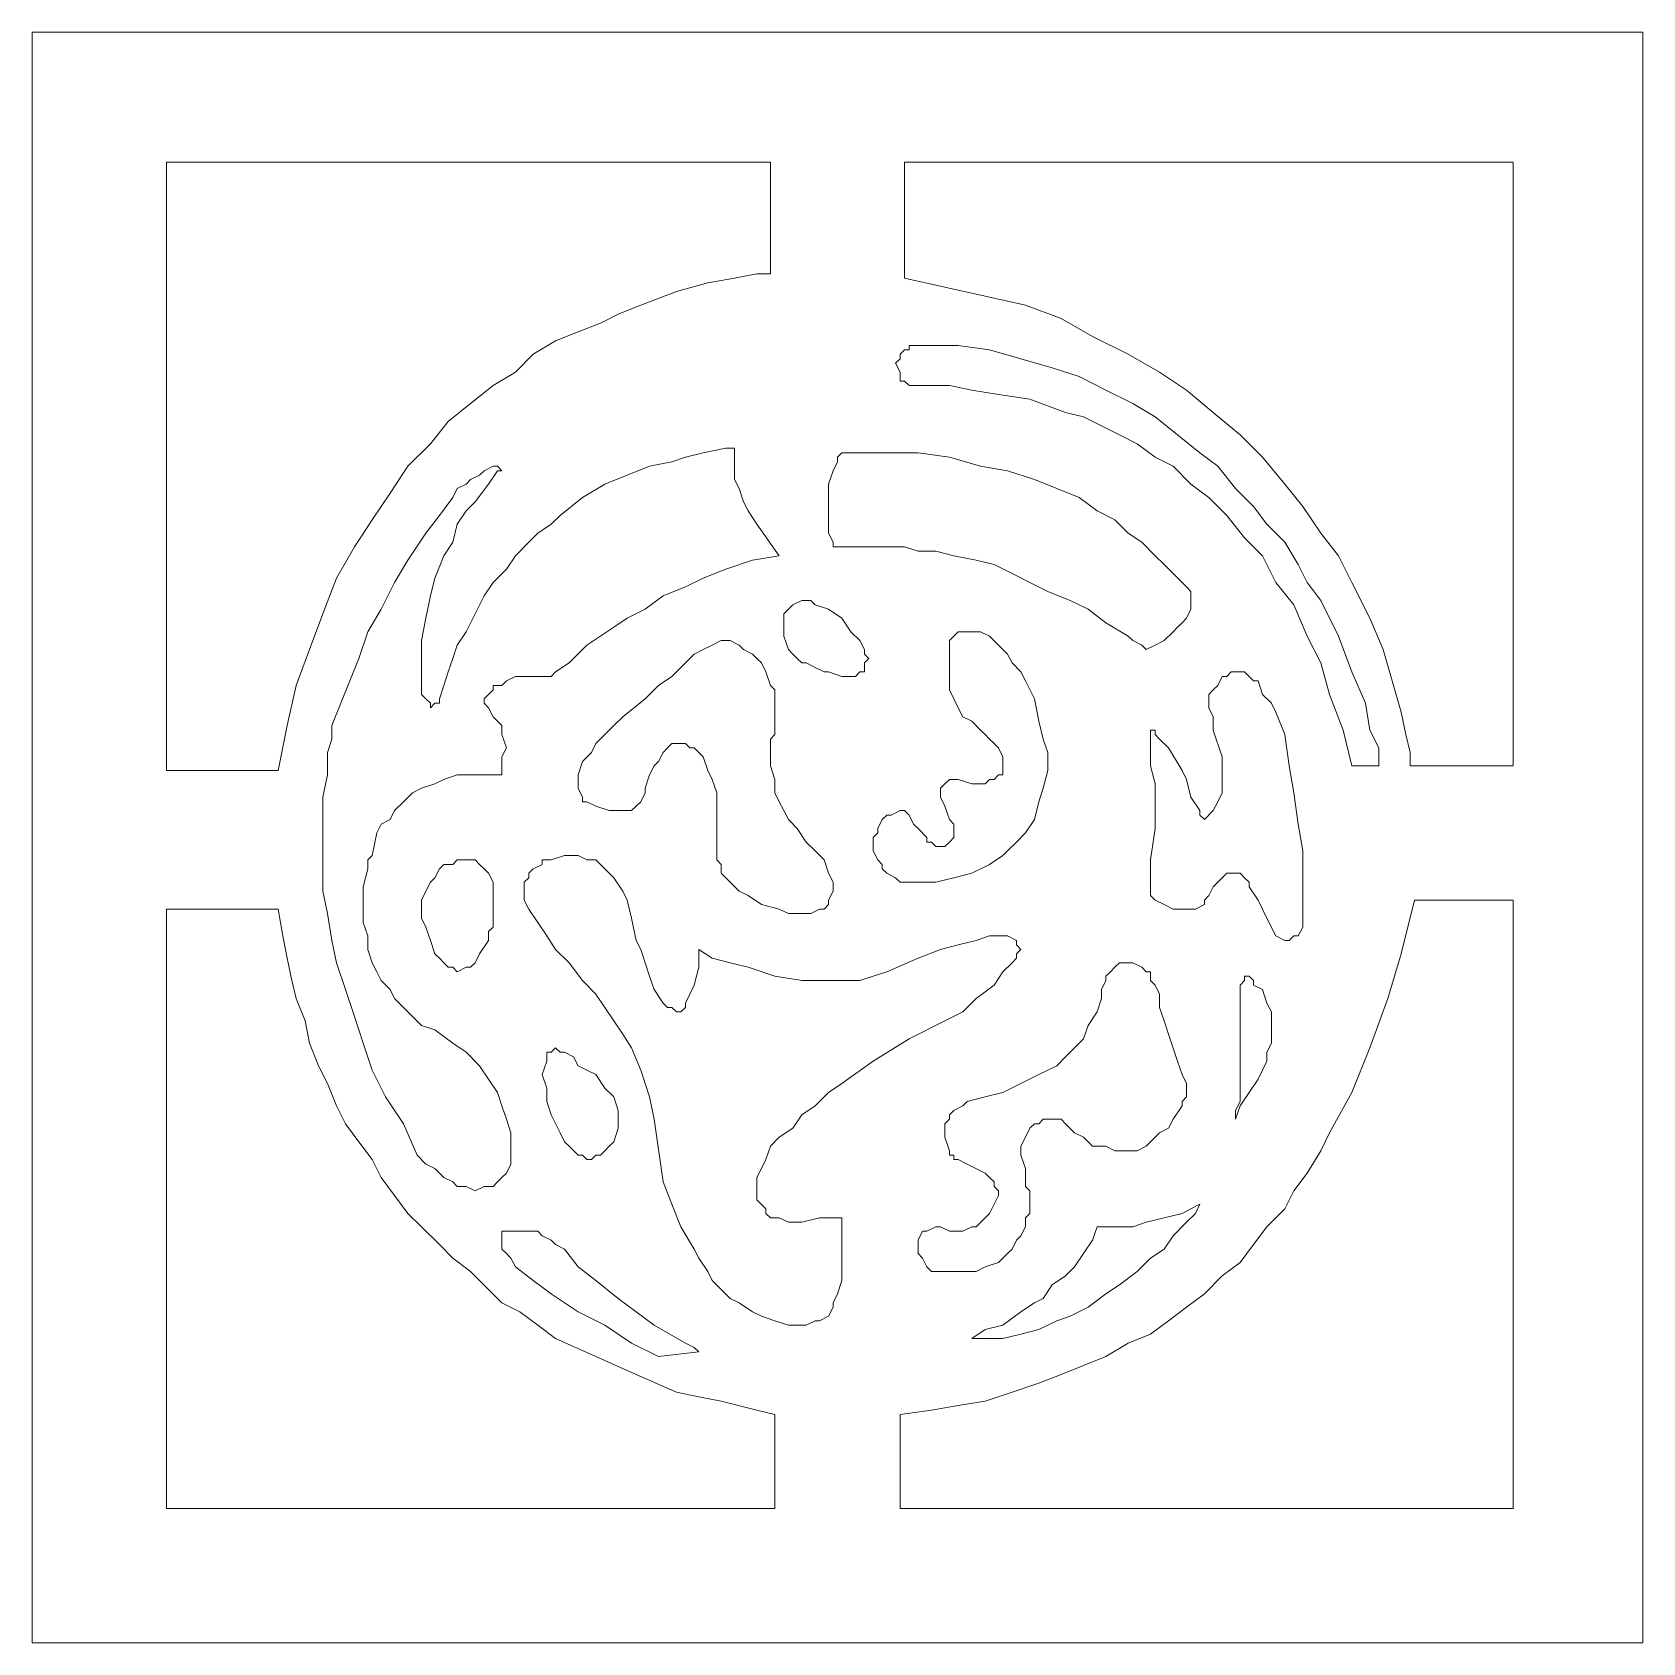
# Model space of a CAD drawing. Extents: x -66030 to 95157, y -13132 to 45879.
# Drawn here: x -35377 to -33971, y 14052 to 15458 of the extents above; entities that cross this region are included whole.
import ezdxf

# ---------------------------------------------------------------- set-up
doc = ezdxf.new("R2010")
doc.units = 0
doc.header["$LTSCALE"] = 100
doc.header["$MEASUREMENT"] = 0
doc.layers.get('0').update_dxf_attribs({"linetype": 'CONTINUOUS'})

msp = doc.modelspace()

# ---------------------------------------------------------------- linework, layer by layer
at = {"lineweight": 0}
for points in [[(-35377.5, 15457.9), (-33971.3, 15457.9), (-33971.3, 14051.8), (-35377.5, 14051.8), (-35377.5, 15457.9)], [(-34733, 15344.6), (-34733, 15247), (-34736.9, 15247), (-34744.7, 15247), (-34764.2, 15243.1), (-34787.7, 15239.2), (-34815, 15231.4), (-34846.2, 15219.7), (-34865.8, 15211.8), (-34881.4, 15204), (-34900.9, 15196.2), (-34920.5, 15188.4), (-34940, 15176.7), (-34955.6, 15161.1), (-34975.1, 15149.4), (-34994.7, 15133.7), (-35014.2, 15118.1), (-35029.8, 15098.6), (-35049.4, 15079), (-35065, 15055.6), (-35080.6, 15032.2), (-35096.2, 15008.7), (-35111.9, 14981.4), (-35123.6, 14950.1), (-35135.3, 14918.9), (-35147, 14887.7), (-35154.8, 14852.5), (-35162.6, 14813.4), (-35260.3, 14813.4), (-35260.3, 15344.6), (-34733, 15344.6)], [(-34084.6, 14817.3), (-34174.4, 14817.3), (-34174.4, 14829.1), (-34178.3, 14844.7), (-34182.2, 14864.2), (-34190, 14891.6), (-34197.9, 14918.9), (-34209.6, 14946.2), (-34225.2, 14977.5), (-34236.9, 15000.9), (-34252.5, 15020.5), (-34268.2, 15043.9), (-34283.8, 15063.4), (-34303.3, 15086.9), (-34322.8, 15106.4), (-34346.3, 15125.9), (-34369.7, 15145.4), (-34393.2, 15161.1), (-34420.5, 15176.7), (-34451.7, 15192.3), (-34479.1, 15207.9), (-34510.3, 15219.7), (-34545.5, 15227.5), (-34580.6, 15235.3), (-34615.8, 15243.1), (-34615.8, 15344.6), (-34084.6, 15344.6), (-34084.6, 14817.3)], [(-34201.8, 14817.3), (-34201.8, 14833), (-34209.6, 14848.6), (-34213.5, 14872), (-34225.2, 14899.4), (-34236.9, 14930.6), (-34252.5, 14961.9), (-34264.3, 14977.5), (-34272.1, 14993.1), (-34283.8, 15012.6), (-34299.4, 15028.3), (-34311.1, 15043.9), (-34326.8, 15059.5), (-34342.4, 15079), (-34358, 15090.8), (-34377.5, 15106.4), (-34397.1, 15122), (-34416.6, 15133.7), (-34440, 15145.4), (-34463.5, 15157.2), (-34486.9, 15165), (-34514.2, 15172.8), (-34541.6, 15180.6), (-34568.9, 15184.5), (-34600.2, 15184.5), (-34604.1, 15184.5), (-34611.9, 15184.5), (-34611.9, 15180.6), (-34615.8, 15180.6), (-34619.7, 15176.7), (-34619.7, 15172.8), (-34623.6, 15168.9), (-34619.7, 15161.1), (-34619.7, 15153.3), (-34615.8, 15153.3), (-34611.9, 15149.4), (-34608, 15149.4), (-34604.1, 15149.4), (-34592.4, 15149.4), (-34576.7, 15149.4), (-34557.2, 15145.4), (-34533.8, 15141.5), (-34506.4, 15137.6), (-34475.2, 15125.9), (-34459.6, 15122), (-34443.9, 15114.2), (-34428.3, 15106.4), (-34412.7, 15098.6), (-34397.1, 15086.9), (-34381.4, 15079), (-34365.8, 15063.4), (-34350.2, 15051.7), (-34334.6, 15036.1), (-34318.9, 15016.5), (-34303.3, 15000.9), (-34291.6, 14977.5), (-34276, 14958), (-34264.3, 14930.6), (-34252.5, 14907.2), (-34244.7, 14879.8), (-34233, 14848.6), (-34225.2, 14817.3), (-34201.8, 14817.3)], [(-34725.2, 15000.9), (-34748.6, 14997), (-34772, 14989.2), (-34791.6, 14981.4), (-34807.2, 14973.6), (-34826.7, 14965.8), (-34842.3, 14954.1), (-34858, 14946.2), (-34869.7, 14938.4), (-34893.1, 14922.8), (-34908.7, 14907.2), (-34920.5, 14899.4), (-34924.4, 14895.5), (-34932.2, 14895.5), (-34940, 14895.5), (-34947.8, 14895.5), (-34955.6, 14895.5), (-34963.4, 14891.6), (-34967.3, 14887.7), (-34975.1, 14887.7), (-34975.1, 14883.7), (-34979, 14879.8), (-34983, 14875.9), (-34983, 14872), (-34983, 14872), (-34979, 14868.1), (-34975.1, 14860.3), (-34967.3, 14852.5), (-34967.3, 14844.7), (-34963.4, 14833), (-34967.3, 14825.2), (-34967.3, 14813.4), (-34967.3, 14809.5), (-34983, 14809.5), (-34994.7, 14809.5), (-35006.4, 14809.5), (-35018.1, 14805.6), (-35025.9, 14801.7), (-35037.6, 14797.8), (-35045.4, 14793.9), (-35053.3, 14786.1), (-35061.1, 14778.3), (-35065, 14770.5), (-35072.8, 14766.6), (-35076.7, 14758.8), (-35080.6, 14739.2), (-35084.5, 14735.3), (-35084.5, 14727.5), (-35088.4, 14711.9), (-35088.4, 14696.3), (-35088.4, 14680.6), (-35084.5, 14668.9), (-35084.5, 14657.2), (-35080.6, 14645.5), (-35076.7, 14637.7), (-35072.8, 14629.9), (-35065, 14622), (-35061.1, 14614.2), (-35053.3, 14606.4), (-35049.4, 14602.5), (-35037.6, 14590.8), (-35025.9, 14586.9), (-35010.3, 14575.2), (-34998.6, 14567.4), (-34986.9, 14555.6), (-34979, 14543.9), (-34971.2, 14532.2), (-34967.3, 14520.5), (-34963.4, 14508.8), (-34959.5, 14497.1), (-34959.5, 14485.3), (-34959.5, 14477.5), (-34959.5, 14469.7), (-34963.4, 14461.9), (-34967.3, 14458), (-34971.2, 14454.1), (-34975.1, 14450.2), (-34983, 14450.2), (-34990.8, 14446.3), (-34998.6, 14450.2), (-35006.4, 14450.2), (-35010.3, 14454.1), (-35018.1, 14458), (-35025.9, 14465.8), (-35033.7, 14469.7), (-35041.5, 14477.5), (-35053.3, 14504.9), (-35068.9, 14528.3), (-35080.6, 14551.7), (-35088.4, 14575.2), (-35096.2, 14598.6), (-35104, 14622), (-35111.9, 14645.5), (-35115.8, 14665), (-35119.7, 14688.4), (-35123.6, 14708), (-35123.6, 14731.4), (-35123.6, 14750.9), (-35123.6, 14770.5), (-35123.6, 14790), (-35119.7, 14809.5), (-35119.7, 14829.1), (-35115.8, 14840.8), (-35115.8, 14852.5), (-35107.9, 14872), (-35100.1, 14891.6), (-35092.3, 14911.1), (-35084.5, 14934.5), (-35072.8, 14954.1), (-35061.1, 14977.5), (-35049.4, 14997), (-35033.7, 15020.5), (-35022, 15036.1), (-35010.3, 15051.7), (-35006.4, 15059.5), (-34998.6, 15063.4), (-34994.7, 15067.3), (-34986.9, 15071.2), (-34983, 15075.1), (-34975.1, 15079), (-34971.2, 15079), (-34967.3, 15075.1), (-34971.2, 15075.1), (-34979, 15063.4), (-34990.8, 15047.8), (-34998.6, 15040), (-35006.4, 15028.3), (-35010.3, 15012.6), (-35018.1, 15000.9), (-35025.9, 14981.4), (-35029.8, 14965.8), (-35033.7, 14946.2), (-35037.6, 14926.7), (-35037.6, 14903.3), (-35037.6, 14879.8), (-35033.7, 14875.9), (-35029.8, 14872), (-35029.8, 14868.1), (-35025.9, 14872), (-35022, 14872), (-35022, 14875.9), (-35018.1, 14887.7), (-35014.2, 14899.4), (-35010.3, 14911.1), (-35006.4, 14922.8), (-34998.6, 14934.5), (-34990.8, 14950.1), (-34983, 14965.8), (-34975.1, 14977.5), (-34963.4, 14989.2), (-34955.6, 15000.9), (-34943.9, 15012.6), (-34936.1, 15020.5), (-34924.4, 15028.3), (-34916.6, 15036.1), (-34897, 15051.7), (-34877.5, 15063.4), (-34858, 15071.2), (-34838.4, 15079), (-34818.9, 15082.9), (-34807.2, 15086.9), (-34791.6, 15090.8), (-34772, 15094.7), (-34764.2, 15094.7), (-34764.2, 15079), (-34764.2, 15067.3), (-34760.3, 15059.5), (-34756.4, 15047.8), (-34752.5, 15040), (-34744.7, 15028.3), (-34725.2, 15000.9)], [(-34678.3, 15008.7), (-34678.3, 15012.6), (-34682.2, 15020.5), (-34682.2, 15028.3), (-34682.2, 15036.1), (-34682.2, 15047.8), (-34682.2, 15063.4), (-34678.3, 15075.1), (-34674.4, 15082.9), (-34674.4, 15086.9), (-34670.5, 15090.8), (-34666.6, 15090.8), (-34666.6, 15090.8), (-34635.3, 15090.8), (-34604.1, 15090.8), (-34576.7, 15086.9), (-34549.4, 15079), (-34526, 15075.1), (-34502.5, 15067.3), (-34483, 15059.5), (-34463.5, 15051.7), (-34447.8, 15040), (-34432.2, 15032.2), (-34420.5, 15020.5), (-34408.8, 15012.6), (-34397.1, 15000.9), (-34389.2, 14993.1), (-34381.4, 14985.3), (-34373.6, 14977.5), (-34369.7, 14973.6), (-34365.8, 14969.7), (-34365.8, 14961.9), (-34365.8, 14961.9), (-34365.8, 14958), (-34365.8, 14954.1), (-34369.7, 14946.2), (-34373.6, 14942.3), (-34377.5, 14938.4), (-34381.4, 14934.5), (-34389.2, 14926.7), (-34397.1, 14922.8), (-34404.9, 14918.9), (-34408.8, 14922.8), (-34408.8, 14922.8), (-34416.6, 14926.7), (-34420.5, 14930.6), (-34440, 14942.3), (-34455.6, 14954.1), (-34471.3, 14961.9), (-34490.8, 14969.7), (-34506.4, 14977.5), (-34522, 14985.3), (-34537.7, 14993.1), (-34553.3, 14997), (-34572.8, 15000.9), (-34588.5, 15004.8), (-34604.1, 15004.8), (-34615.8, 15008.7), (-34647, 15008.7), (-34678.3, 15008.7)], [(-34650.9, 14918.9), (-34654.9, 14926.7), (-34662.7, 14934.5), (-34670.5, 14946.2), (-34682.2, 14954.1), (-34693.9, 14958), (-34697.8, 14961.9), (-34701.7, 14961.9), (-34705.6, 14961.9), (-34713.4, 14958), (-34717.3, 14954.1), (-34721.3, 14950.1), (-34721.3, 14942.3), (-34721.3, 14938.4), (-34721.3, 14930.6), (-34717.3, 14918.9), (-34713.4, 14915), (-34709.5, 14911.1), (-34705.6, 14907.2), (-34701.7, 14907.2), (-34693.9, 14903.3), (-34686.1, 14899.4), (-34682.2, 14899.4), (-34670.5, 14895.5), (-34666.6, 14895.5), (-34658.8, 14895.5), (-34654.9, 14899.4), (-34650.9, 14899.4), (-34650.9, 14903.3), (-34650.9, 14907.2), (-34647, 14911.1), (-34650.9, 14915), (-34650.9, 14918.9)], [(-34576.7, 14907.2), (-34576.7, 14899.4), (-34576.7, 14891.6), (-34576.7, 14883.7), (-34572.8, 14875.9), (-34568.9, 14868.1), (-34565, 14860.3), (-34557.2, 14856.4), (-34549.4, 14848.6), (-34545.5, 14844.7), (-34541.6, 14840.8), (-34537.7, 14836.9), (-34533.8, 14833), (-34529.9, 14825.2), (-34529.9, 14821.2), (-34529.9, 14817.3), (-34529.9, 14813.4), (-34529.9, 14809.5), (-34533.8, 14809.5), (-34537.7, 14805.6), (-34541.6, 14805.6), (-34545.5, 14801.7), (-34549.4, 14801.7), (-34557.2, 14801.7), (-34568.9, 14805.6), (-34576.7, 14805.6), (-34576.7, 14805.6), (-34580.6, 14801.7), (-34580.6, 14801.7), (-34584.5, 14797.8), (-34584.5, 14793.9), (-34584.5, 14790), (-34580.6, 14782.2), (-34576.7, 14770.5), (-34572.8, 14766.6), (-34572.8, 14762.7), (-34572.8, 14758.8), (-34572.8, 14758.8), (-34572.8, 14754.8), (-34576.7, 14750.9), (-34576.7, 14750.9), (-34576.7, 14750.9), (-34580.6, 14747), (-34584.5, 14747), (-34588.5, 14747), (-34592.4, 14750.9), (-34596.3, 14750.9), (-34596.3, 14754.8), (-34604.1, 14762.7), (-34608, 14766.6), (-34611.9, 14774.4), (-34615.8, 14778.3), (-34615.8, 14778.3), (-34619.7, 14778.3), (-34619.7, 14778.3), (-34627.5, 14774.4), (-34631.4, 14774.4), (-34635.3, 14770.5), (-34639.2, 14762.7), (-34639.2, 14758.8), (-34643.1, 14754.8), (-34643.1, 14747), (-34643.1, 14743.1), (-34639.2, 14735.3), (-34635.3, 14731.4), (-34635.3, 14727.5), (-34631.4, 14723.6), (-34623.6, 14719.7), (-34619.7, 14715.8), (-34611.9, 14715.8), (-34608, 14715.8), (-34588.5, 14715.8), (-34572.8, 14719.7), (-34557.2, 14723.6), (-34541.6, 14731.4), (-34529.9, 14739.2), (-34526, 14743.1), (-34518.1, 14750.9), (-34510.3, 14758.8), (-34502.5, 14770.5), (-34498.6, 14786.1), (-34494.7, 14797.8), (-34490.8, 14813.4), (-34490.8, 14829.1), (-34494.7, 14840.8), (-34498.6, 14856.4), (-34502.5, 14875.9), (-34510.3, 14891.6), (-34514.2, 14899.4), (-34522, 14907.2), (-34526, 14915), (-34533.8, 14922.8), (-34541.6, 14930.6), (-34549.4, 14934.5), (-34553.3, 14934.5), (-34557.2, 14934.5), (-34561.1, 14934.5), (-34565, 14934.5), (-34568.9, 14934.5), (-34572.8, 14930.6), (-34572.8, 14930.6), (-34576.7, 14926.7), (-34576.7, 14922.8), (-34576.7, 14915), (-34576.7, 14907.2)], [(-34733, 14887.7), (-34736.9, 14899.4), (-34740.8, 14907.2), (-34744.7, 14911.1), (-34748.6, 14915), (-34756.4, 14918.9), (-34760.3, 14922.8), (-34768.1, 14926.7), (-34775.9, 14926.7), (-34783.7, 14922.8), (-34791.6, 14918.9), (-34799.4, 14915), (-34811.1, 14903.3), (-34818.9, 14895.5), (-34830.6, 14887.7), (-34842.3, 14875.9), (-34861.9, 14860.3), (-34869.7, 14852.5), (-34877.5, 14844.7), (-34885.3, 14836.9), (-34889.2, 14829.1), (-34897, 14821.2), (-34900.9, 14809.5), (-34900.9, 14805.6), (-34900.9, 14797.8), (-34897, 14790), (-34897, 14786.1), (-34893.1, 14786.1), (-34885.3, 14782.2), (-34873.6, 14778.3), (-34865.8, 14778.3), (-34858, 14778.3), (-34854.1, 14778.3), (-34850.2, 14782.2), (-34846.2, 14786.1), (-34842.3, 14793.9), (-34842.3, 14797.8), (-34838.4, 14809.5), (-34834.5, 14817.3), (-34830.6, 14821.2), (-34826.7, 14829.1), (-34822.8, 14833), (-34818.9, 14836.9), (-34811.1, 14836.9), (-34807.2, 14836.9), (-34803.3, 14833), (-34799.4, 14833), (-34795.5, 14829.1), (-34791.6, 14825.2), (-34787.7, 14813.4), (-34783.7, 14805.6), (-34779.8, 14793.9), (-34779.8, 14786.1), (-34779.8, 14778.3), (-34779.8, 14762.7), (-34779.8, 14747), (-34779.8, 14735.3), (-34775.9, 14731.4), (-34775.9, 14723.6), (-34768.1, 14715.8), (-34760.3, 14708), (-34752.5, 14704.1), (-34740.8, 14696.3), (-34725.2, 14692.4), (-34717.3, 14688.4), (-34705.6, 14688.4), (-34697.8, 14688.4), (-34690, 14692.4), (-34686.1, 14692.4), (-34682.2, 14696.3), (-34682.2, 14700.2), (-34678.3, 14708), (-34678.3, 14715.8), (-34682.2, 14723.6), (-34686.1, 14735.3), (-34686.1, 14735.3), (-34693.9, 14743.1), (-34701.7, 14750.9), (-34709.5, 14762.7), (-34717.3, 14770.5), (-34721.3, 14778.3), (-34725.2, 14786.1), (-34729.1, 14793.9), (-34729.1, 14805.6), (-34733, 14817.3), (-34733, 14829.1), (-34733, 14840.8), (-34729.1, 14844.7), (-34729.1, 14860.3), (-34729.1, 14868.1), (-34729.1, 14875.9), (-34729.1, 14883.7), (-34733, 14887.7)], [(-34291.6, 14864.2), (-34295.5, 14872), (-34303.3, 14879.8), (-34307.2, 14891.6), (-34311.1, 14891.6), (-34315, 14895.5), (-34318.9, 14899.4), (-34322.8, 14899.4), (-34330.7, 14899.4), (-34334.6, 14895.5), (-34338.5, 14895.5), (-34342.4, 14887.7), (-34346.3, 14883.7), (-34350.2, 14879.8), (-34350.2, 14875.9), (-34350.2, 14868.1), (-34346.3, 14860.3), (-34346.3, 14848.6), (-34338.5, 14825.2), (-34338.5, 14813.4), (-34338.5, 14805.6), (-34338.5, 14793.9), (-34342.4, 14786.1), (-34346.3, 14778.3), (-34354.1, 14770.5), (-34358, 14774.4), (-34358, 14778.3), (-34365.8, 14790), (-34369.7, 14805.6), (-34373.6, 14813.4), (-34385.3, 14833), (-34393.2, 14840.8), (-34397.1, 14844.7), (-34397.1, 14848.6), (-34401, 14848.6), (-34401, 14848.6), (-34401, 14844.7), (-34401, 14836.9), (-34401, 14817.3), (-34397.1, 14801.7), (-34397.1, 14790), (-34397.1, 14774.4), (-34397.1, 14762.7), (-34401, 14735.3), (-34401, 14723.6), (-34401, 14711.9), (-34401, 14708), (-34401, 14704.1), (-34397.1, 14700.2), (-34397.1, 14700.2), (-34389.2, 14696.3), (-34381.4, 14692.4), (-34369.7, 14692.4), (-34361.9, 14692.4), (-34354.1, 14696.3), (-34354.1, 14700.2), (-34350.2, 14704.1), (-34346.3, 14711.9), (-34342.4, 14715.8), (-34338.5, 14719.7), (-34334.6, 14723.6), (-34330.7, 14723.6), (-34326.8, 14723.6), (-34322.8, 14723.6), (-34318.9, 14719.7), (-34315, 14715.8), (-34315, 14711.9), (-34307.2, 14700.2), (-34299.4, 14684.5), (-34291.6, 14668.9), (-34291.6, 14668.9), (-34283.8, 14665), (-34279.9, 14665), (-34276, 14668.9), (-34272.1, 14668.9), (-34272.1, 14668.9), (-34268.2, 14676.7), (-34268.2, 14696.3), (-34268.2, 14719.7), (-34268.2, 14743.1), (-34272.1, 14766.6), (-34276, 14793.9), (-34279.9, 14817.3), (-34283.8, 14844.7), (-34291.6, 14864.2)], [(-34553.3, 14614.2), (-34561.1, 14606.4), (-34565, 14602.5), (-34580.6, 14594.7), (-34611.9, 14579.1), (-34643.1, 14559.5), (-34670.5, 14540), (-34682.2, 14532.2), (-34693.9, 14520.5), (-34705.6, 14512.7), (-34713.4, 14501), (-34725.2, 14493.1), (-34733, 14485.3), (-34736.9, 14473.6), (-34740.8, 14465.8), (-34744.7, 14458), (-34744.7, 14454.1), (-34744.7, 14446.3), (-34744.7, 14438.5), (-34736.9, 14430.7), (-34736.9, 14426.7), (-34733, 14422.8), (-34725.2, 14422.8), (-34717.3, 14418.9), (-34705.6, 14418.9), (-34690, 14422.8), (-34678.3, 14422.8), (-34674.4, 14422.8), (-34674.4, 14422.8), (-34670.5, 14422.8), (-34670.5, 14418.9), (-34670.5, 14407.2), (-34670.5, 14395.5), (-34670.5, 14383.8), (-34670.5, 14368.2), (-34674.4, 14356.4), (-34678.3, 14348.6), (-34678.3, 14344.7), (-34682.2, 14336.9), (-34690, 14333), (-34693.9, 14333), (-34701.7, 14329.1), (-34709.5, 14329.1), (-34717.3, 14329.1), (-34729.1, 14333), (-34740.8, 14336.9), (-34748.6, 14340.8), (-34760.3, 14348.6), (-34768.1, 14352.5), (-34775.9, 14360.3), (-34783.7, 14368.2), (-34787.7, 14376), (-34795.5, 14387.7), (-34799.4, 14395.5), (-34811.1, 14415), (-34818.9, 14434.6), (-34826.7, 14454.1), (-34834.5, 14508.8), (-34838.4, 14528.3), (-34846.2, 14551.7), (-34854.1, 14571.3), (-34861.9, 14583), (-34869.7, 14594.7), (-34877.5, 14606.4), (-34885.3, 14618.1), (-34897, 14629.9), (-34908.7, 14645.5), (-34920.5, 14657.2), (-34928.3, 14668.9), (-34936.1, 14680.6), (-34943.9, 14692.4), (-34947.8, 14700.2), (-34947.8, 14704.1), (-34947.8, 14708), (-34947.8, 14715.8), (-34943.9, 14719.7), (-34943.9, 14723.6), (-34940, 14727.5), (-34932.2, 14731.4), (-34932.2, 14735.3), (-34924.4, 14735.3), (-34912.6, 14739.2), (-34908.7, 14739.2), (-34900.9, 14739.2), (-34893.1, 14735.3), (-34885.3, 14735.3), (-34881.4, 14731.4), (-34873.6, 14723.6), (-34869.7, 14719.7), (-34861.9, 14708), (-34858, 14700.2), (-34854.1, 14684.5), (-34850.2, 14665), (-34846.2, 14657.2), (-34842.3, 14645.5), (-34838.4, 14633.8), (-34834.5, 14622), (-34826.7, 14610.3), (-34822.8, 14606.4), (-34818.9, 14606.4), (-34815, 14602.5), (-34811.1, 14602.5), (-34807.2, 14606.4), (-34807.2, 14610.3), (-34803.3, 14618.1), (-34799.4, 14626), (-34795.5, 14641.6), (-34795.5, 14657.2), (-34783.7, 14649.4), (-34768.1, 14645.5), (-34752.5, 14641.6), (-34729.1, 14633.8), (-34705.6, 14629.9), (-34678.3, 14629.9), (-34666.6, 14629.9), (-34654.9, 14629.9), (-34643.1, 14633.8), (-34631.4, 14637.7), (-34604.1, 14649.4), (-34584.5, 14657.2), (-34568.9, 14661.1), (-34553.3, 14665), (-34541.6, 14668.9), (-34529.9, 14668.9), (-34526, 14668.9), (-34518.1, 14665), (-34518.1, 14661.1), (-34514.2, 14657.2), (-34518.1, 14653.3), (-34518.1, 14649.4), (-34522, 14645.5), (-34529.9, 14637.7), (-34537.7, 14626), (-34553.3, 14614.2)], [(-35033.7, 14676.7), (-35029.8, 14665), (-35025.9, 14653.3), (-35022, 14649.4), (-35018.1, 14645.5), (-35014.2, 14641.6), (-35010.3, 14641.6), (-35006.4, 14637.7), (-34998.6, 14641.6), (-34994.7, 14641.6), (-34990.8, 14645.5), (-34986.9, 14653.3), (-34979, 14665), (-34979, 14672.8), (-34975.1, 14676.7), (-34975.1, 14692.4), (-34975.1, 14700.2), (-34975.1, 14708), (-34975.1, 14715.8), (-34979, 14723.6), (-34983, 14727.5), (-34986.9, 14731.4), (-34990.8, 14735.3), (-34994.7, 14735.3), (-34998.6, 14735.3), (-35006.4, 14735.3), (-35010.3, 14731.4), (-35018.1, 14731.4), (-35022, 14727.5), (-35025.9, 14719.7), (-35029.8, 14715.8), (-35033.7, 14708), (-35037.6, 14700.2), (-35037.6, 14692.4), (-35037.6, 14684.5), (-35033.7, 14676.7)], [(-34619.7, 14169), (-34619.7, 14251), (-34592.4, 14254.9), (-34568.9, 14258.8), (-34545.5, 14262.7), (-34522, 14270.5), (-34498.6, 14278.3), (-34479.1, 14286.1), (-34459.6, 14293.9), (-34440, 14301.8), (-34420.5, 14313.5), (-34401, 14321.3), (-34385.3, 14333), (-34369.7, 14344.7), (-34354.1, 14356.4), (-34338.5, 14372.1), (-34322.8, 14383.8), (-34311.1, 14399.4), (-34299.4, 14415), (-34283.8, 14430.7), (-34276, 14446.3), (-34264.3, 14461.9), (-34252.5, 14481.4), (-34244.7, 14497.1), (-34225.2, 14532.2), (-34209.6, 14571.3), (-34193.9, 14614.2), (-34182.2, 14653.3), (-34170.5, 14700.2), (-34084.6, 14700.2), (-34084.6, 14169), (-34619.7, 14169)], [(-35260.3, 14692.4), (-35162.6, 14692.4), (-35158.7, 14668.9), (-35154.8, 14649.4), (-35150.9, 14629.9), (-35147, 14614.2), (-35139.2, 14594.7), (-35135.3, 14575.2), (-35127.5, 14555.6), (-35119.7, 14540), (-35111.9, 14520.5), (-35104, 14504.9), (-35092.3, 14489.2), (-35080.6, 14473.6), (-35072.8, 14458), (-35061.1, 14442.4), (-35049.4, 14426.7), (-35037.6, 14415), (-35022, 14399.4), (-35010.3, 14387.7), (-34994.7, 14376), (-34979, 14360.3), (-34967.3, 14348.6), (-34951.7, 14340.8), (-34936.1, 14329.1), (-34920.5, 14317.4), (-34885.3, 14301.8), (-34850.2, 14286.1), (-34815, 14270.5), (-34795.5, 14266.6), (-34775.9, 14262.7), (-34744.7, 14254.9), (-34729.1, 14251), (-34729.1, 14169), (-35260.3, 14169), (-35260.3, 14692.4)], [(-34393.2, 14614.2), (-34393.2, 14606.4), (-34389.2, 14594.7), (-34385.3, 14583), (-34377.5, 14559.5), (-34373.6, 14547.8), (-34369.7, 14540), (-34369.7, 14532.2), (-34369.7, 14528.3), (-34373.6, 14524.4), (-34373.6, 14520.5), (-34381.4, 14508.8), (-34385.3, 14501), (-34393.2, 14497.1), (-34397.1, 14493.1), (-34401, 14489.2), (-34404.9, 14485.3), (-34412.7, 14481.4), (-34420.5, 14481.4), (-34424.4, 14481.4), (-34432.2, 14481.4), (-34440, 14485.3), (-34451.7, 14485.3), (-34459.6, 14493.1), (-34467.4, 14497.1), (-34475.2, 14504.9), (-34479.1, 14508.8), (-34486.9, 14508.8), (-34494.7, 14508.8), (-34498.6, 14504.9), (-34502.5, 14504.9), (-34506.4, 14501), (-34510.3, 14493.1), (-34514.2, 14485.3), (-34514.2, 14477.5), (-34510.3, 14465.8), (-34510.3, 14450.2), (-34506.4, 14446.3), (-34506.4, 14438.5), (-34506.4, 14426.7), (-34510.3, 14422.8), (-34510.3, 14415), (-34514.2, 14407.2), (-34518.1, 14403.3), (-34522, 14395.5), (-34526, 14391.6), (-34533.8, 14383.8), (-34545.5, 14379.9), (-34553.3, 14376), (-34568.9, 14376), (-34584.5, 14376), (-34588.5, 14376), (-34592.4, 14376), (-34596.3, 14379.9), (-34596.3, 14379.9), (-34600.2, 14387.7), (-34604.1, 14391.6), (-34604.1, 14399.4), (-34604.1, 14403.3), (-34600.2, 14411.1), (-34596.3, 14411.1), (-34596.3, 14411.1), (-34588.5, 14415), (-34584.5, 14415), (-34576.7, 14411.1), (-34568.9, 14411.1), (-34565, 14411.1), (-34557.2, 14415), (-34553.3, 14415), (-34545.5, 14422.8), (-34541.6, 14426.7), (-34537.7, 14434.6), (-34533.8, 14442.4), (-34533.8, 14442.4), (-34533.8, 14446.3), (-34537.7, 14450.2), (-34537.7, 14454.1), (-34541.6, 14458), (-34545.5, 14461.9), (-34561.1, 14469.7), (-34568.9, 14473.6), (-34572.8, 14473.6), (-34572.8, 14477.5), (-34576.7, 14477.5), (-34576.7, 14481.4), (-34580.6, 14493.1), (-34580.6, 14501), (-34580.6, 14504.9), (-34576.7, 14508.8), (-34576.7, 14512.7), (-34572.8, 14516.6), (-34565, 14520.5), (-34561.1, 14524.4), (-34545.5, 14528.3), (-34529.9, 14532.2), (-34514.2, 14540), (-34498.6, 14547.8), (-34490.8, 14551.7), (-34483, 14555.6), (-34475.2, 14563.5), (-34467.4, 14571.3), (-34459.6, 14579.1), (-34455.6, 14590.8), (-34447.8, 14602.5), (-34443.9, 14614.2), (-34443.9, 14622), (-34440, 14629.9), (-34440, 14633.8), (-34436.1, 14637.7), (-34432.2, 14641.6), (-34428.3, 14645.5), (-34424.4, 14645.5), (-34420.5, 14645.5), (-34416.6, 14645.5), (-34408.8, 14641.6), (-34404.9, 14637.7), (-34401, 14637.7), (-34401, 14629.9), (-34397.1, 14626), (-34393.2, 14618.1), (-34393.2, 14614.2)], [(-34299.4, 14610.3), (-34303.3, 14622), (-34311.1, 14626), (-34311.1, 14629.9), (-34315, 14633.8), (-34315, 14633.8), (-34318.9, 14633.8), (-34318.9, 14633.8), (-34318.9, 14629.9), (-34322.8, 14626), (-34322.8, 14618.1), (-34322.8, 14606.4), (-34322.8, 14579.1), (-34322.8, 14551.7), (-34322.8, 14524.4), (-34326.8, 14516.6), (-34326.8, 14508.8), (-34322.8, 14520.5), (-34315, 14532.2), (-34307.2, 14543.9), (-34299.4, 14559.5), (-34299.4, 14567.4), (-34295.5, 14575.2), (-34295.5, 14583), (-34295.5, 14590.8), (-34295.5, 14602.5), (-34299.4, 14610.3)], [(-34885.3, 14547.8), (-34893.1, 14551.7), (-34900.9, 14555.6), (-34904.8, 14563.5), (-34912.6, 14567.4), (-34916.6, 14567.4), (-34920.5, 14571.3), (-34924.4, 14567.4), (-34924.4, 14567.4), (-34928.3, 14567.4), (-34928.3, 14563.5), (-34928.3, 14559.5), (-34932.2, 14547.8), (-34928.3, 14536.1), (-34928.3, 14524.4), (-34924.4, 14512.7), (-34916.6, 14497.1), (-34912.6, 14489.2), (-34908.7, 14485.3), (-34900.9, 14477.5), (-34897, 14477.5), (-34893.1, 14473.6), (-34889.2, 14473.6), (-34885.3, 14477.5), (-34881.4, 14477.5), (-34877.5, 14481.4), (-34873.6, 14485.3), (-34869.7, 14489.2), (-34869.7, 14489.2), (-34865.8, 14501), (-34865.8, 14508.8), (-34865.8, 14516.6), (-34869.7, 14528.3), (-34877.5, 14536.1), (-34885.3, 14547.8)], [(-34557.2, 14317.4), (-34545.5, 14325.2), (-34529.9, 14329.1), (-34514.2, 14340.8), (-34502.5, 14348.6), (-34494.7, 14352.5), (-34486.9, 14364.3), (-34475.2, 14372.1), (-34467.4, 14379.9), (-34459.6, 14391.6), (-34451.7, 14403.3), (-34447.8, 14415), (-34440, 14415), (-34428.3, 14415), (-34416.6, 14415), (-34404.9, 14418.9), (-34389.2, 14422.8), (-34373.6, 14426.7), (-34365.8, 14430.7), (-34358, 14434.6), (-34361.9, 14426.7), (-34369.7, 14418.9), (-34381.4, 14407.2), (-34389.2, 14395.5), (-34401, 14387.7), (-34412.7, 14376), (-34428.3, 14364.3), (-34440, 14356.4), (-34455.6, 14344.7), (-34471.3, 14336.9), (-34483, 14333), (-34498.6, 14325.2), (-34514.2, 14321.3), (-34529.9, 14317.4), (-34541.6, 14317.4), (-34557.2, 14317.4)], [(-34830.6, 14301.8), (-34795.5, 14305.7), (-34799.4, 14309.6), (-34807.2, 14313.5), (-34834.5, 14329.1), (-34865.8, 14352.5), (-34885.3, 14368.2), (-34900.9, 14379.9), (-34912.6, 14395.5), (-34920.5, 14399.4), (-34924.4, 14403.3), (-34932.2, 14407.2), (-34936.1, 14411.1), (-34947.8, 14411.1), (-34955.6, 14411.1), (-34963.4, 14411.1), (-34967.3, 14411.1), (-34967.3, 14411.1), (-34967.3, 14411.1), (-34967.3, 14407.2), (-34967.3, 14399.4), (-34967.3, 14395.5), (-34963.4, 14391.6), (-34959.5, 14387.7), (-34955.6, 14379.9), (-34940, 14368.2), (-34924.4, 14356.4), (-34900.9, 14340.8), (-34877.5, 14329.1), (-34854.1, 14313.5), (-34830.6, 14301.8)]]:
    msp.add_lwpolyline(points, close=True, dxfattribs=at)

doc.saveas('drawing.dxf')
